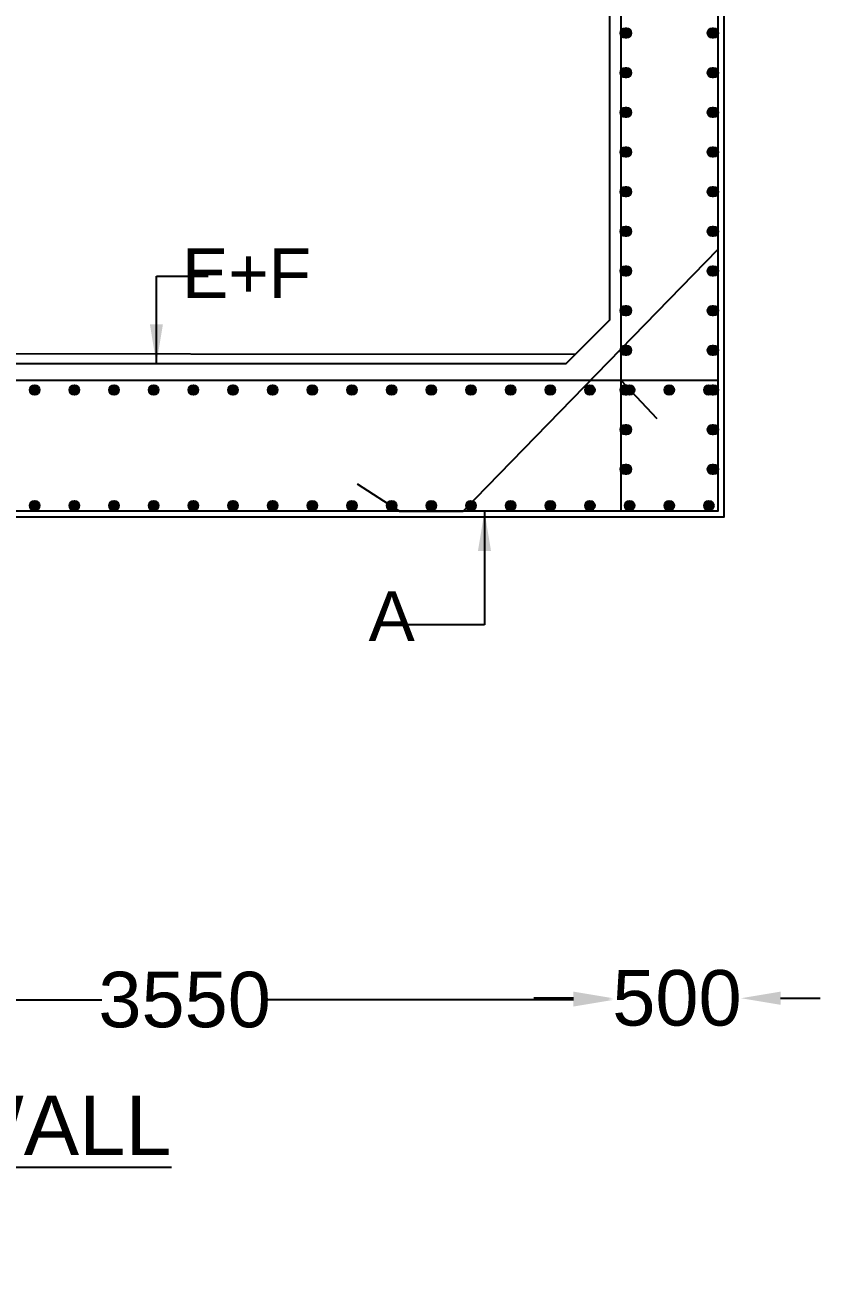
# Model space of a CAD drawing. Header units: millimetres. Extents: x 5124 to 2430164, y 2311 to 45642708.
# Drawn here: x 2350783 to 2354794, y 45629917 to 45636178 of the extents above; entities that cross this region are included whole.
import ezdxf

# ---------------------------------------------------------------- set-up
doc = ezdxf.new("R2010")
doc.units = ezdxf.units.MM
doc.header["$MEASUREMENT"] = 0
for name, color, linetype in [('DIMENSION', 7, 'Continuous'), ('DRAWING', 7, 'Continuous'), ('TEXT', 7, 'Continuous')]:
    doc.layers.add(name, color=color, linetype=linetype)
doc.styles.get("Standard").update_dxf_attribs({"font": 'arial.ttf', "height": 280})
doc.dimstyles.get("Standard").update_dxf_attribs({"dimtxt": 225, "dimasz": 200, "dimexe": 0.18, "dimexo": 0.0625, "dimgap": 0.09, "dimtad": 0, "dimdec": 0, "dimzin": 0, "dimdsep": 46, "dimtxsty": 'Standard', "dimcen": 0.09, "dimse1": 1, "dimse2": 1, "dimadec": 0, "dimazin": 0, "dimtfac": 1, "dimtdec": 0, "dimtofl": 0, "dimtmove": 0, "dimatfit": 3, "dimfxl": 1, "dimtolj": 1, "dimtzin": 0, "dimarcsym": 0})

# ---------------------------------------------------------------- blocks, each defined once
blk = doc.blocks.new('*D89')
at = {"layer": 'Defpoints', "color": 0, "transparency": 16777216}
for p in [(2349428.4, 45631271), (2353750, 45631271), (2353750, 45631260.3)]:
    blk.add_point(p, dxfattribs=at)
at = {"layer": 'DIMENSION', "color": 0, "lineweight": -2, "transparency": 16777216}
for p, q in [((2349628.4, 45631260.3), (2351171.6, 45631260.3)), ((2353550, 45631260.3), (2352006.8, 45631260.3))]:
    blk.add_line(p, q, dxfattribs=at)
at = {"layer": 'DIMENSION', "color": 0, "transparency": 16777216}
for points in [[(2349628.4, 45631293.6), (2349628.4, 45631226.9), (2349428.4, 45631260.3)], [(2353550, 45631293.6), (2353550, 45631226.9), (2353750, 45631260.3)]]:
    blk.add_solid(points, dxfattribs=at)
at = {"layer": 'DIMENSION', "color": 0, "transparency": 16777216, "insert": (2351589.2, 45631260.3), "char_height": 280, "attachment_point": 5}
blk.add_mtext('\\A1;3550', dxfattribs=at)
blk = doc.blocks.new('*D90')
at = {"layer": 'Defpoints', "color": 0, "transparency": 16777216}
for p in [(2353750, 45631260.3), (2354394.5, 45631268.9), (2354394.5, 45631260.3)]:
    blk.add_point(p, dxfattribs=at)
at = {"layer": 'DIMENSION', "color": 0, "lineweight": -2, "transparency": 16777216}
for p, q in [((2353550, 45631268.9), (2353350, 45631268.9)), ((2354594.5, 45631268.9), (2354794.5, 45631268.9))]:
    blk.add_line(p, q, dxfattribs=at)
at = {"layer": 'DIMENSION', "color": 0, "transparency": 16777216}
for points in [[(2353550, 45631302.2), (2353550, 45631235.6), (2353750, 45631268.9)], [(2354594.5, 45631302.2), (2354594.5, 45631235.6), (2354394.5, 45631268.9)]]:
    blk.add_solid(points, dxfattribs=at)
at = {"layer": 'DIMENSION', "color": 0, "transparency": 16777216, "insert": (2354072.2, 45631268.9), "char_height": 280, "attachment_point": 5}
blk.add_mtext('\\A1;500', dxfattribs=at)

msp = doc.modelspace()

# ---------------------------------------------------------------- hatches: boundary and pattern name
at = {"layer": 'DRAWING'}
for points in [[(2353836.2, 45636136.6, 0.973258), (2353787.7, 45636137.9), (2353787.7, 45636135.3, 0.973258)], [(2353836.2, 45636136.6, 1), (2353787.7, 45636136.6, 1)], [(2353837.2, 45636136.6, 0.973258), (2353788.7, 45636137.9), (2353788.7, 45636135.3, 0.973258)], [(2353837.2, 45636136.6, 1), (2353788.7, 45636136.6, 1)], [(2353838.2, 45636136.6, 0.973258), (2353789.7, 45636137.9), (2353789.7, 45636135.3, 0.973258)], [(2353838.2, 45636136.6, 1), (2353789.7, 45636136.6, 1)], [(2353839.2, 45636136.6, 0.973258), (2353790.7, 45636137.9), (2353790.7, 45636135.3, 0.973258)], [(2353839.2, 45636136.6, 1), (2353790.7, 45636136.6, 1)], [(2353840.2, 45636136.6, 0.973258), (2353791.7, 45636137.9), (2353791.7, 45636135.3, 0.973258)], [(2353840.2, 45636136.6, 1), (2353791.7, 45636136.6, 1)], [(2353841.2, 45636136.6, 0.973258), (2353792.7, 45636137.9), (2353792.7, 45636135.3, 0.973258)], [(2353841.2, 45636136.6, 1), (2353792.7, 45636136.6, 1)], [(2354275.6, 45636136.6, 0.973258), (2354227, 45636137.9), (2354227, 45636135.3, 0.973258)], [(2354275.6, 45636136.6, 1), (2354227, 45636136.6, 1)], [(2354276.6, 45636136.6, 0.973258), (2354228, 45636137.9), (2354228, 45636135.3, 0.973258)], [(2354276.6, 45636136.6, 1), (2354228, 45636136.6, 1)], [(2354277.6, 45636136.6, 0.973258), (2354229, 45636137.9), (2354229, 45636135.3, 0.973258)], [(2354277.6, 45636136.6, 1), (2354229, 45636136.6, 1)], [(2354278.6, 45636136.6, 0.973258), (2354230, 45636137.9), (2354230, 45636135.3, 0.973258)], [(2354278.6, 45636136.6, 1), (2354230, 45636136.6, 1)], [(2354279.6, 45636136.6, 0.973258), (2354231, 45636137.9), (2354231, 45636135.3, 0.973258)], [(2354279.6, 45636136.6, 1), (2354231, 45636136.6, 1)], [(2354280.6, 45636136.6, 0.973258), (2354232, 45636137.9), (2354232, 45636135.3, 0.973258)], [(2354280.6, 45636136.6, 1), (2354232, 45636136.6, 1)], [(2353836.2, 45635936.6, 0.973258), (2353787.7, 45635937.9), (2353787.7, 45635935.3, 0.973258)], [(2353836.2, 45635936.6, 1), (2353787.7, 45635936.6, 1)], [(2353837.2, 45635936.6, 0.973258), (2353788.7, 45635937.9), (2353788.7, 45635935.3, 0.973258)], [(2353837.2, 45635936.6, 1), (2353788.7, 45635936.6, 1)], [(2353838.2, 45635936.6, 0.973258), (2353789.7, 45635937.9), (2353789.7, 45635935.3, 0.973258)], [(2353838.2, 45635936.6, 1), (2353789.7, 45635936.6, 1)], [(2353839.2, 45635936.6, 0.973258), (2353790.7, 45635937.9), (2353790.7, 45635935.3, 0.973258)], [(2353839.2, 45635936.6, 1), (2353790.7, 45635936.6, 1)], [(2353840.2, 45635936.6, 0.973258), (2353791.7, 45635937.9), (2353791.7, 45635935.3, 0.973258)], [(2353840.2, 45635936.6, 1), (2353791.7, 45635936.6, 1)], [(2353841.2, 45635936.6, 0.973258), (2353792.7, 45635937.9), (2353792.7, 45635935.3, 0.973258)], [(2353841.2, 45635936.6, 1), (2353792.7, 45635936.6, 1)], [(2354275.6, 45635936.6, 0.973258), (2354227, 45635937.9), (2354227, 45635935.3, 0.973258)], [(2354275.6, 45635936.6, 1), (2354227, 45635936.6, 1)], [(2354276.6, 45635936.6, 0.973258), (2354228, 45635937.9), (2354228, 45635935.3, 0.973258)], [(2354276.6, 45635936.6, 1), (2354228, 45635936.6, 1)], [(2354277.6, 45635936.6, 0.973258), (2354229, 45635937.9), (2354229, 45635935.3, 0.973258)], [(2354277.6, 45635936.6, 1), (2354229, 45635936.6, 1)], [(2354278.6, 45635936.6, 0.973258), (2354230, 45635937.9), (2354230, 45635935.3, 0.973258)], [(2354278.6, 45635936.6, 1), (2354230, 45635936.6, 1)], [(2354279.6, 45635936.6, 0.973258), (2354231, 45635937.9), (2354231, 45635935.3, 0.973258)], [(2354279.6, 45635936.6, 1), (2354231, 45635936.6, 1)], [(2354280.6, 45635936.6, 0.973258), (2354232, 45635937.9), (2354232, 45635935.3, 0.973258)], [(2354280.6, 45635936.6, 1), (2354232, 45635936.6, 1)], [(2353836.2, 45635736.6, 0.973258), (2353787.7, 45635737.9), (2353787.7, 45635735.3, 0.973258)], [(2353836.2, 45635736.6, 1), (2353787.7, 45635736.6, 1)], [(2353837.2, 45635736.6, 0.973258), (2353788.7, 45635737.9), (2353788.7, 45635735.3, 0.973258)], [(2353837.2, 45635736.6, 1), (2353788.7, 45635736.6, 1)], [(2353838.2, 45635736.6, 0.973258), (2353789.7, 45635737.9), (2353789.7, 45635735.3, 0.973258)], [(2353838.2, 45635736.6, 1), (2353789.7, 45635736.6, 1)], [(2353839.2, 45635736.6, 0.973258), (2353790.7, 45635737.9), (2353790.7, 45635735.3, 0.973258)], [(2353839.2, 45635736.6, 1), (2353790.7, 45635736.6, 1)], [(2353840.2, 45635736.6, 0.973258), (2353791.7, 45635737.9), (2353791.7, 45635735.3, 0.973258)], [(2353840.2, 45635736.6, 1), (2353791.7, 45635736.6, 1)], [(2353841.2, 45635736.6, 0.973258), (2353792.7, 45635737.9), (2353792.7, 45635735.3, 0.973258)], [(2353841.2, 45635736.6, 1), (2353792.7, 45635736.6, 1)], [(2354275.6, 45635736.6, 0.973258), (2354227, 45635737.9), (2354227, 45635735.3, 0.973258)], [(2354275.6, 45635736.6, 1), (2354227, 45635736.6, 1)], [(2354276.6, 45635736.6, 0.973258), (2354228, 45635737.9), (2354228, 45635735.3, 0.973258)], [(2354276.6, 45635736.6, 1), (2354228, 45635736.6, 1)], [(2354277.6, 45635736.6, 0.973258), (2354229, 45635737.9), (2354229, 45635735.3, 0.973258)], [(2354277.6, 45635736.6, 1), (2354229, 45635736.6, 1)], [(2354278.6, 45635736.6, 0.973258), (2354230, 45635737.9), (2354230, 45635735.3, 0.973258)], [(2354278.6, 45635736.6, 1), (2354230, 45635736.6, 1)], [(2354279.6, 45635736.6, 0.973258), (2354231, 45635737.9), (2354231, 45635735.3, 0.973258)], [(2354279.6, 45635736.6, 1), (2354231, 45635736.6, 1)], [(2354280.6, 45635736.6, 0.973258), (2354232, 45635737.9), (2354232, 45635735.3, 0.973258)], [(2354280.6, 45635736.6, 1), (2354232, 45635736.6, 1)], [(2353836.2, 45635536.6, 0.973258), (2353787.7, 45635537.9), (2353787.7, 45635535.3, 0.973258)], [(2353836.2, 45635536.6, 1), (2353787.7, 45635536.6, 1)], [(2353837.2, 45635536.6, 0.973258), (2353788.7, 45635537.9), (2353788.7, 45635535.3, 0.973258)], [(2353837.2, 45635536.6, 1), (2353788.7, 45635536.6, 1)], [(2353838.2, 45635536.6, 0.973258), (2353789.7, 45635537.9), (2353789.7, 45635535.3, 0.973258)], [(2353838.2, 45635536.6, 1), (2353789.7, 45635536.6, 1)], [(2353839.2, 45635536.6, 0.973258), (2353790.7, 45635537.9), (2353790.7, 45635535.3, 0.973258)], [(2353839.2, 45635536.6, 1), (2353790.7, 45635536.6, 1)], [(2353840.2, 45635536.6, 0.973258), (2353791.7, 45635537.9), (2353791.7, 45635535.3, 0.973258)], [(2353840.2, 45635536.6, 1), (2353791.7, 45635536.6, 1)], [(2353841.2, 45635536.6, 0.973258), (2353792.7, 45635537.9), (2353792.7, 45635535.3, 0.973258)], [(2353841.2, 45635536.6, 1), (2353792.7, 45635536.6, 1)], [(2354275.6, 45635536.6, 0.973258), (2354227, 45635537.9), (2354227, 45635535.3, 0.973258)], [(2354275.6, 45635536.6, 1), (2354227, 45635536.6, 1)], [(2354276.6, 45635536.6, 0.973258), (2354228, 45635537.9), (2354228, 45635535.3, 0.973258)], [(2354276.6, 45635536.6, 1), (2354228, 45635536.6, 1)], [(2354277.6, 45635536.6, 0.973258), (2354229, 45635537.9), (2354229, 45635535.3, 0.973258)], [(2354277.6, 45635536.6, 1), (2354229, 45635536.6, 1)], [(2354278.6, 45635536.6, 0.973258), (2354230, 45635537.9), (2354230, 45635535.3, 0.973258)], [(2354278.6, 45635536.6, 1), (2354230, 45635536.6, 1)], [(2354279.6, 45635536.6, 0.973258), (2354231, 45635537.9), (2354231, 45635535.3, 0.973258)], [(2354279.6, 45635536.6, 1), (2354231, 45635536.6, 1)], [(2354280.6, 45635536.6, 0.973258), (2354232, 45635537.9), (2354232, 45635535.3, 0.973258)], [(2354280.6, 45635536.6, 1), (2354232, 45635536.6, 1)], [(2353836.2, 45635336.6, 0.973258), (2353787.7, 45635337.9), (2353787.7, 45635335.3, 0.973258)], [(2353836.2, 45635336.6, 1), (2353787.7, 45635336.6, 1)], [(2353837.2, 45635336.6, 0.973258), (2353788.7, 45635337.9), (2353788.7, 45635335.3, 0.973258)], [(2353837.2, 45635336.6, 1), (2353788.7, 45635336.6, 1)], [(2353838.2, 45635336.6, 0.973258), (2353789.7, 45635337.9), (2353789.7, 45635335.3, 0.973258)], [(2353838.2, 45635336.6, 1), (2353789.7, 45635336.6, 1)], [(2353839.2, 45635336.6, 0.973258), (2353790.7, 45635337.9), (2353790.7, 45635335.3, 0.973258)], [(2353839.2, 45635336.6, 1), (2353790.7, 45635336.6, 1)], [(2353840.2, 45635336.6, 0.973258), (2353791.7, 45635337.9), (2353791.7, 45635335.3, 0.973258)], [(2353840.2, 45635336.6, 1), (2353791.7, 45635336.6, 1)], [(2353841.2, 45635336.6, 0.973258), (2353792.7, 45635337.9), (2353792.7, 45635335.3, 0.973258)], [(2353841.2, 45635336.6, 1), (2353792.7, 45635336.6, 1)], [(2354275.6, 45635336.6, 0.973258), (2354227, 45635337.9), (2354227, 45635335.3, 0.973258)], [(2354275.6, 45635336.6, 1), (2354227, 45635336.6, 1)], [(2354276.6, 45635336.6, 0.973258), (2354228, 45635337.9), (2354228, 45635335.3, 0.973258)], [(2354276.6, 45635336.6, 1), (2354228, 45635336.6, 1)], [(2354277.6, 45635336.6, 0.973258), (2354229, 45635337.9), (2354229, 45635335.3, 0.973258)], [(2354277.6, 45635336.6, 1), (2354229, 45635336.6, 1)], [(2354278.6, 45635336.6, 0.973258), (2354230, 45635337.9), (2354230, 45635335.3, 0.973258)], [(2354278.6, 45635336.6, 1), (2354230, 45635336.6, 1)], [(2354279.6, 45635336.6, 0.973258), (2354231, 45635337.9), (2354231, 45635335.3, 0.973258)], [(2354279.6, 45635336.6, 1), (2354231, 45635336.6, 1)], [(2354280.6, 45635336.6, 0.973258), (2354232, 45635337.9), (2354232, 45635335.3, 0.973258)], [(2354280.6, 45635336.6, 1), (2354232, 45635336.6, 1)], [(2353836.2, 45635136.6, 0.973258), (2353787.7, 45635137.9), (2353787.7, 45635135.3, 0.973258)], [(2353836.2, 45635136.6, 1), (2353787.7, 45635136.6, 1)], [(2353837.2, 45635136.6, 0.973258), (2353788.7, 45635137.9), (2353788.7, 45635135.3, 0.973258)], [(2353837.2, 45635136.6, 1), (2353788.7, 45635136.6, 1)], [(2353838.2, 45635136.6, 0.973258), (2353789.7, 45635137.9), (2353789.7, 45635135.3, 0.973258)], [(2353838.2, 45635136.6, 1), (2353789.7, 45635136.6, 1)], [(2353839.2, 45635136.6, 0.973258), (2353790.7, 45635137.9), (2353790.7, 45635135.3, 0.973258)], [(2353839.2, 45635136.6, 1), (2353790.7, 45635136.6, 1)], [(2353840.2, 45635136.6, 0.973258), (2353791.7, 45635137.9), (2353791.7, 45635135.3, 0.973258)], [(2353840.2, 45635136.6, 1), (2353791.7, 45635136.6, 1)], [(2353841.2, 45635136.6, 0.973258), (2353792.7, 45635137.9), (2353792.7, 45635135.3, 0.973258)], [(2353841.2, 45635136.6, 1), (2353792.7, 45635136.6, 1)], [(2354275.6, 45635136.6, 0.973258), (2354227, 45635137.9), (2354227, 45635135.3, 0.973258)], [(2354275.6, 45635136.6, 1), (2354227, 45635136.6, 1)], [(2354276.6, 45635136.6, 0.973258), (2354228, 45635137.9), (2354228, 45635135.3, 0.973258)], [(2354276.6, 45635136.6, 1), (2354228, 45635136.6, 1)], [(2354277.6, 45635136.6, 0.973258), (2354229, 45635137.9), (2354229, 45635135.3, 0.973258)], [(2354277.6, 45635136.6, 1), (2354229, 45635136.6, 1)], [(2354278.6, 45635136.6, 0.973258), (2354230, 45635137.9), (2354230, 45635135.3, 0.973258)], [(2354278.6, 45635136.6, 1), (2354230, 45635136.6, 1)], [(2354279.6, 45635136.6, 0.973258), (2354231, 45635137.9), (2354231, 45635135.3, 0.973258)], [(2354279.6, 45635136.6, 1), (2354231, 45635136.6, 1)], [(2354280.6, 45635136.6, 0.973258), (2354232, 45635137.9), (2354232, 45635135.3, 0.973258)], [(2354280.6, 45635136.6, 1), (2354232, 45635136.6, 1)], [(2353836.2, 45634936.6, 0.973258), (2353787.7, 45634937.9), (2353787.7, 45634935.3, 0.973258)], [(2353836.2, 45634936.6, 1), (2353787.7, 45634936.6, 1)], [(2353837.2, 45634936.6, 0.973258), (2353788.7, 45634937.9), (2353788.7, 45634935.3, 0.973258)], [(2353837.2, 45634936.6, 1), (2353788.7, 45634936.6, 1)], [(2353838.2, 45634936.6, 0.973258), (2353789.7, 45634937.9), (2353789.7, 45634935.3, 0.973258)], [(2353838.2, 45634936.6, 1), (2353789.7, 45634936.6, 1)], [(2353839.2, 45634936.6, 0.973258), (2353790.7, 45634937.9), (2353790.7, 45634935.3, 0.973258)], [(2353839.2, 45634936.6, 1), (2353790.7, 45634936.6, 1)], [(2353840.2, 45634936.6, 0.973258), (2353791.7, 45634937.9), (2353791.7, 45634935.3, 0.973258)], [(2353840.2, 45634936.6, 1), (2353791.7, 45634936.6, 1)], [(2353841.2, 45634936.6, 0.973258), (2353792.7, 45634937.9), (2353792.7, 45634935.3, 0.973258)], [(2353841.2, 45634936.6, 1), (2353792.7, 45634936.6, 1)], [(2354275.6, 45634936.6, 0.973258), (2354227, 45634937.9), (2354227, 45634935.3, 0.973258)], [(2354275.6, 45634936.6, 1), (2354227, 45634936.6, 1)], [(2354276.6, 45634936.6, 0.973258), (2354228, 45634937.9), (2354228, 45634935.3, 0.973258)], [(2354276.6, 45634936.6, 1), (2354228, 45634936.6, 1)], [(2354277.6, 45634936.6, 0.973258), (2354229, 45634937.9), (2354229, 45634935.3, 0.973258)], [(2354277.6, 45634936.6, 1), (2354229, 45634936.6, 1)], [(2354278.6, 45634936.6, 0.973258), (2354230, 45634937.9), (2354230, 45634935.3, 0.973258)], [(2354278.6, 45634936.6, 1), (2354230, 45634936.6, 1)], [(2354279.6, 45634936.6, 0.973258), (2354231, 45634937.9), (2354231, 45634935.3, 0.973258)], [(2354279.6, 45634936.6, 1), (2354231, 45634936.6, 1)], [(2354280.6, 45634936.6, 0.973258), (2354232, 45634937.9), (2354232, 45634935.3, 0.973258)], [(2354280.6, 45634936.6, 1), (2354232, 45634936.6, 1)], [(2353836.2, 45634736.6, 0.973258), (2353787.7, 45634737.9), (2353787.7, 45634735.3, 0.973258)], [(2353836.2, 45634736.6, 1), (2353787.7, 45634736.6, 1)], [(2353837.2, 45634736.6, 0.973258), (2353788.7, 45634737.9), (2353788.7, 45634735.3, 0.973258)], [(2353837.2, 45634736.6, 1), (2353788.7, 45634736.6, 1)], [(2353838.2, 45634736.6, 0.973258), (2353789.7, 45634737.9), (2353789.7, 45634735.3, 0.973258)], [(2353838.2, 45634736.6, 1), (2353789.7, 45634736.6, 1)], [(2353839.2, 45634736.6, 0.973258), (2353790.7, 45634737.9), (2353790.7, 45634735.3, 0.973258)], [(2353839.2, 45634736.6, 1), (2353790.7, 45634736.6, 1)], [(2353840.2, 45634736.6, 0.973258), (2353791.7, 45634737.9), (2353791.7, 45634735.3, 0.973258)], [(2353840.2, 45634736.6, 1), (2353791.7, 45634736.6, 1)], [(2353841.2, 45634736.6, 0.973258), (2353792.7, 45634737.9), (2353792.7, 45634735.3, 0.973258)], [(2353841.2, 45634736.6, 1), (2353792.7, 45634736.6, 1)], [(2354275.6, 45634736.6, 0.973258), (2354227, 45634737.9), (2354227, 45634735.3, 0.973258)], [(2354275.6, 45634736.6, 1), (2354227, 45634736.6, 1)], [(2354276.6, 45634736.6, 0.973258), (2354228, 45634737.9), (2354228, 45634735.3, 0.973258)], [(2354276.6, 45634736.6, 1), (2354228, 45634736.6, 1)], [(2354277.6, 45634736.6, 0.973258), (2354229, 45634737.9), (2354229, 45634735.3, 0.973258)], [(2354277.6, 45634736.6, 1), (2354229, 45634736.6, 1)], [(2354278.6, 45634736.6, 0.973258), (2354230, 45634737.9), (2354230, 45634735.3, 0.973258)], [(2354278.6, 45634736.6, 1), (2354230, 45634736.6, 1)], [(2354279.6, 45634736.6, 0.973258), (2354231, 45634737.9), (2354231, 45634735.3, 0.973258)], [(2354279.6, 45634736.6, 1), (2354231, 45634736.6, 1)], [(2354280.6, 45634736.6, 0.973258), (2354232, 45634737.9), (2354232, 45634735.3, 0.973258)], [(2354280.6, 45634736.6, 1), (2354232, 45634736.6, 1)], [(2353836.2, 45634536.6, 0.973258), (2353787.7, 45634537.9), (2353787.7, 45634535.3, 0.973258)], [(2353836.2, 45634536.6, 1), (2353787.7, 45634536.6, 1)], [(2353837.2, 45634536.6, 0.973258), (2353788.7, 45634537.9), (2353788.7, 45634535.3, 0.973258)], [(2353837.2, 45634536.6, 1), (2353788.7, 45634536.6, 1)], [(2353838.2, 45634536.6, 0.973258), (2353789.7, 45634537.9), (2353789.7, 45634535.3, 0.973258)], [(2353838.2, 45634536.6, 1), (2353789.7, 45634536.6, 1)], [(2353839.2, 45634536.6, 0.973258), (2353790.7, 45634537.9), (2353790.7, 45634535.3, 0.973258)], [(2353839.2, 45634536.6, 1), (2353790.7, 45634536.6, 1)], [(2353840.2, 45634536.6, 0.973258), (2353791.7, 45634537.9), (2353791.7, 45634535.3, 0.973258)], [(2353840.2, 45634536.6, 1), (2353791.7, 45634536.6, 1)], [(2353841.2, 45634536.6, 0.973258), (2353792.7, 45634537.9), (2353792.7, 45634535.3, 0.973258)], [(2353841.2, 45634536.6, 1), (2353792.7, 45634536.6, 1)], [(2354275.6, 45634536.6, 0.973258), (2354227, 45634537.9), (2354227, 45634535.3, 0.973258)], [(2354275.6, 45634536.6, 1), (2354227, 45634536.6, 1)], [(2354276.6, 45634536.6, 0.973258), (2354228, 45634537.9), (2354228, 45634535.3, 0.973258)], [(2354276.6, 45634536.6, 1), (2354228, 45634536.6, 1)], [(2354277.6, 45634536.6, 0.973258), (2354229, 45634537.9), (2354229, 45634535.3, 0.973258)], [(2354277.6, 45634536.6, 1), (2354229, 45634536.6, 1)], [(2354278.6, 45634536.6, 0.973258), (2354230, 45634537.9), (2354230, 45634535.3, 0.973258)], [(2354278.6, 45634536.6, 1), (2354230, 45634536.6, 1)], [(2354279.6, 45634536.6, 0.973258), (2354231, 45634537.9), (2354231, 45634535.3, 0.973258)], [(2354279.6, 45634536.6, 1), (2354231, 45634536.6, 1)], [(2354280.6, 45634536.6, 0.973258), (2354232, 45634537.9), (2354232, 45634535.3, 0.973258)], [(2354280.6, 45634536.6, 1), (2354232, 45634536.6, 1)], [(2350857.4, 45634336.6, 0.973258), (2350808.9, 45634337.9), (2350808.9, 45634335.3, 0.973258)], [(2350857.5, 45634336.6, 0.973258), (2350808.9, 45634337.9), (2350808.9, 45634335.3, 0.973258)], [(2351057.4, 45634336.6, 0.973258), (2351008.9, 45634337.9), (2351008.9, 45634335.3, 0.973258)], [(2351057.5, 45634336.6, 0.973258), (2351008.9, 45634337.9), (2351008.9, 45634335.3, 0.973258)], [(2351257.4, 45634336.6, 0.973258), (2351208.9, 45634337.9), (2351208.9, 45634335.3, 0.973258)], [(2351257.5, 45634336.6, 0.973258), (2351208.9, 45634337.9), (2351208.9, 45634335.3, 0.973258)], [(2351457.4, 45634336.6, 0.973258), (2351408.9, 45634337.9), (2351408.9, 45634335.3, 0.973258)], [(2351457.5, 45634336.6, 0.973258), (2351408.9, 45634337.9), (2351408.9, 45634335.3, 0.973258)], [(2351657.4, 45634336.6, 0.973258), (2351608.9, 45634337.9), (2351608.9, 45634335.3, 0.973258)], [(2351657.5, 45634336.6, 0.973258), (2351608.9, 45634337.9), (2351608.9, 45634335.3, 0.973258)], [(2351857.4, 45634336.6, 0.973258), (2351808.9, 45634337.9), (2351808.9, 45634335.3, 0.973258)], [(2351857.5, 45634336.6, 0.973258), (2351808.9, 45634337.9), (2351808.9, 45634335.3, 0.973258)], [(2352057.4, 45634336.6, 0.973258), (2352008.9, 45634337.9), (2352008.9, 45634335.3, 0.973258)], [(2352057.5, 45634336.6, 0.973258), (2352008.9, 45634337.9), (2352008.9, 45634335.3, 0.973258)], [(2352257.4, 45634336.6, 0.973258), (2352208.9, 45634337.9), (2352208.9, 45634335.3, 0.973258)], [(2352257.5, 45634336.6, 0.973258), (2352208.9, 45634337.9), (2352208.9, 45634335.3, 0.973258)], [(2352457.4, 45634336.6, 0.973258), (2352408.9, 45634337.9), (2352408.9, 45634335.3, 0.973258)], [(2352457.5, 45634336.6, 0.973258), (2352408.9, 45634337.9), (2352408.9, 45634335.3, 0.973258)], [(2352657.4, 45634336.6, 0.973258), (2352608.9, 45634337.9), (2352608.9, 45634335.3, 0.973258)], [(2352657.5, 45634336.6, 0.973258), (2352608.9, 45634337.9), (2352608.9, 45634335.3, 0.973258)], [(2352857.4, 45634336.6, 0.973258), (2352808.9, 45634337.9), (2352808.9, 45634335.3, 0.973258)], [(2352857.5, 45634336.6, 0.973258), (2352808.9, 45634337.9), (2352808.9, 45634335.3, 0.973258)], [(2353057.4, 45634336.6, 0.973258), (2353008.9, 45634337.9), (2353008.9, 45634335.3, 0.973258)], [(2353057.5, 45634336.6, 0.973258), (2353008.9, 45634337.9), (2353008.9, 45634335.3, 0.973258)], [(2353257.4, 45634336.6, 0.973258), (2353208.9, 45634337.9), (2353208.9, 45634335.3, 0.973258)], [(2353257.5, 45634336.6, 0.973258), (2353208.9, 45634337.9), (2353208.9, 45634335.3, 0.973258)], [(2353457.4, 45634336.6, 0.973258), (2353408.9, 45634337.9), (2353408.9, 45634335.3, 0.973258)], [(2353457.5, 45634336.6, 0.973258), (2353408.9, 45634337.9), (2353408.9, 45634335.3, 0.973258)], [(2353657.4, 45634336.6, 0.973258), (2353608.9, 45634337.9), (2353608.9, 45634335.3, 0.973258)], [(2353657.5, 45634336.6, 0.973258), (2353608.9, 45634337.9), (2353608.9, 45634335.3, 0.973258)], [(2353836.2, 45634336.6, 0.973258), (2353787.7, 45634337.9), (2353787.7, 45634335.3, 0.973258)], [(2353836.2, 45634336.6, 1), (2353787.7, 45634336.6, 1)], [(2353837.2, 45634336.6, 0.973258), (2353788.7, 45634337.9), (2353788.7, 45634335.3, 0.973258)], [(2353837.2, 45634336.6, 1), (2353788.7, 45634336.6, 1)], [(2353838.2, 45634336.6, 0.973258), (2353789.7, 45634337.9), (2353789.7, 45634335.3, 0.973258)], [(2353838.2, 45634336.6, 1), (2353789.7, 45634336.6, 1)], [(2353839.2, 45634336.6, 0.973258), (2353790.7, 45634337.9), (2353790.7, 45634335.3, 0.973258)], [(2353839.2, 45634336.6, 1), (2353790.7, 45634336.6, 1)], [(2353840.2, 45634336.6, 0.973258), (2353791.7, 45634337.9), (2353791.7, 45634335.3, 0.973258)], [(2353840.2, 45634336.6, 1), (2353791.7, 45634336.6, 1)], [(2353841.2, 45634336.6, 0.973258), (2353792.7, 45634337.9), (2353792.7, 45634335.3, 0.973258)], [(2353841.2, 45634336.6, 1), (2353792.7, 45634336.6, 1)], [(2353857.4, 45634336.6, 0.973258), (2353808.9, 45634337.9), (2353808.9, 45634335.3, 0.973258)], [(2353857.5, 45634336.6, 0.973258), (2353808.9, 45634337.9), (2353808.9, 45634335.3, 0.973258)], [(2354057.4, 45634336.6, 0.973258), (2354008.9, 45634337.9), (2354008.9, 45634335.3, 0.973258)], [(2354057.5, 45634336.6, 0.973258), (2354008.9, 45634337.9), (2354008.9, 45634335.3, 0.973258)], [(2354257.4, 45634336.6, 0.973258), (2354208.9, 45634337.9), (2354208.9, 45634335.3, 0.973258)], [(2354257.5, 45634336.6, 0.973258), (2354208.9, 45634337.9), (2354208.9, 45634335.3, 0.973258)], [(2354275.6, 45634336.6, 0.973258), (2354227, 45634337.9), (2354227, 45634335.3, 0.973258)], [(2354275.6, 45634336.6, 1), (2354227, 45634336.6, 1)], [(2354276.6, 45634336.6, 0.973258), (2354228, 45634337.9), (2354228, 45634335.3, 0.973258)], [(2354276.6, 45634336.6, 1), (2354228, 45634336.6, 1)], [(2354277.6, 45634336.6, 0.973258), (2354229, 45634337.9), (2354229, 45634335.3, 0.973258)], [(2354277.6, 45634336.6, 1), (2354229, 45634336.6, 1)], [(2354278.6, 45634336.6, 0.973258), (2354230, 45634337.9), (2354230, 45634335.3, 0.973258)], [(2354278.6, 45634336.6, 1), (2354230, 45634336.6, 1)], [(2354279.6, 45634336.6, 0.973258), (2354231, 45634337.9), (2354231, 45634335.3, 0.973258)], [(2354279.6, 45634336.6, 1), (2354231, 45634336.6, 1)], [(2354280.6, 45634336.6, 0.973258), (2354232, 45634337.9), (2354232, 45634335.3, 0.973258)], [(2354280.6, 45634336.6, 1), (2354232, 45634336.6, 1)], [(2353836.2, 45634136.6, 0.973258), (2353787.7, 45634137.9), (2353787.7, 45634135.3, 0.973258)], [(2353836.2, 45634136.6, 1), (2353787.7, 45634136.6, 1)], [(2353837.2, 45634136.6, 0.973258), (2353788.7, 45634137.9), (2353788.7, 45634135.3, 0.973258)], [(2353837.2, 45634136.6, 1), (2353788.7, 45634136.6, 1)], [(2353838.2, 45634136.6, 0.973258), (2353789.7, 45634137.9), (2353789.7, 45634135.3, 0.973258)], [(2353838.2, 45634136.6, 1), (2353789.7, 45634136.6, 1)], [(2353839.2, 45634136.6, 0.973258), (2353790.7, 45634137.9), (2353790.7, 45634135.3, 0.973258)], [(2353839.2, 45634136.6, 1), (2353790.7, 45634136.6, 1)], [(2353840.2, 45634136.6, 0.973258), (2353791.7, 45634137.9), (2353791.7, 45634135.3, 0.973258)], [(2353840.2, 45634136.6, 1), (2353791.7, 45634136.6, 1)], [(2353841.2, 45634136.6, 0.973258), (2353792.7, 45634137.9), (2353792.7, 45634135.3, 0.973258)], [(2353841.2, 45634136.6, 1), (2353792.7, 45634136.6, 1)], [(2354275.6, 45634136.6, 0.973258), (2354227, 45634137.9), (2354227, 45634135.3, 0.973258)], [(2354275.6, 45634136.6, 1), (2354227, 45634136.6, 1)], [(2354276.6, 45634136.6, 0.973258), (2354228, 45634137.9), (2354228, 45634135.3, 0.973258)], [(2354276.6, 45634136.6, 1), (2354228, 45634136.6, 1)], [(2354277.6, 45634136.6, 0.973258), (2354229, 45634137.9), (2354229, 45634135.3, 0.973258)], [(2354277.6, 45634136.6, 1), (2354229, 45634136.6, 1)], [(2354278.6, 45634136.6, 0.973258), (2354230, 45634137.9), (2354230, 45634135.3, 0.973258)], [(2354278.6, 45634136.6, 1), (2354230, 45634136.6, 1)], [(2354279.6, 45634136.6, 0.973258), (2354231, 45634137.9), (2354231, 45634135.3, 0.973258)], [(2354279.6, 45634136.6, 1), (2354231, 45634136.6, 1)], [(2354280.6, 45634136.6, 0.973258), (2354232, 45634137.9), (2354232, 45634135.3, 0.973258)], [(2354280.6, 45634136.6, 1), (2354232, 45634136.6, 1)], [(2353836.2, 45633936.6, 0.973258), (2353787.7, 45633937.9), (2353787.7, 45633935.3, 0.973258)], [(2353836.2, 45633936.6, 1), (2353787.7, 45633936.6, 1)], [(2353837.2, 45633936.6, 0.973258), (2353788.7, 45633937.9), (2353788.7, 45633935.3, 0.973258)], [(2353837.2, 45633936.6, 1), (2353788.7, 45633936.6, 1)], [(2353838.2, 45633936.6, 0.973258), (2353789.7, 45633937.9), (2353789.7, 45633935.3, 0.973258)], [(2353838.2, 45633936.6, 1), (2353789.7, 45633936.6, 1)], [(2353839.2, 45633936.6, 0.973258), (2353790.7, 45633937.9), (2353790.7, 45633935.3, 0.973258)], [(2353839.2, 45633936.6, 1), (2353790.7, 45633936.6, 1)], [(2353840.2, 45633936.6, 0.973258), (2353791.7, 45633937.9), (2353791.7, 45633935.3, 0.973258)], [(2353840.2, 45633936.6, 1), (2353791.7, 45633936.6, 1)], [(2353841.2, 45633936.6, 0.973258), (2353792.7, 45633937.9), (2353792.7, 45633935.3, 0.973258)], [(2353841.2, 45633936.6, 1), (2353792.7, 45633936.6, 1)], [(2354275.6, 45633936.6, 0.973258), (2354227, 45633937.9), (2354227, 45633935.3, 0.973258)], [(2354275.6, 45633936.6, 1), (2354227, 45633936.6, 1)], [(2354276.6, 45633936.6, 0.973258), (2354228, 45633937.9), (2354228, 45633935.3, 0.973258)], [(2354276.6, 45633936.6, 1), (2354228, 45633936.6, 1)], [(2354277.6, 45633936.6, 0.973258), (2354229, 45633937.9), (2354229, 45633935.3, 0.973258)], [(2354277.6, 45633936.6, 1), (2354229, 45633936.6, 1)], [(2354278.6, 45633936.6, 0.973258), (2354230, 45633937.9), (2354230, 45633935.3, 0.973258)], [(2354278.6, 45633936.6, 1), (2354230, 45633936.6, 1)], [(2354279.6, 45633936.6, 0.973258), (2354231, 45633937.9), (2354231, 45633935.3, 0.973258)], [(2354279.6, 45633936.6, 1), (2354231, 45633936.6, 1)], [(2354280.6, 45633936.6, 0.973258), (2354232, 45633937.9), (2354232, 45633935.3, 0.973258)], [(2354280.6, 45633936.6, 1), (2354232, 45633936.6, 1)], [(2350857.4, 45633753.1, 0.973258), (2350808.9, 45633754.4), (2350808.9, 45633751.8, 0.973258)], [(2350857.5, 45633753.1, 1), (2350808.9, 45633753.1, 1)], [(2351057.4, 45633753.1, 0.973258), (2351008.9, 45633754.4), (2351008.9, 45633751.8, 0.973258)], [(2351057.5, 45633753.1, 1), (2351008.9, 45633753.1, 1)], [(2351257.4, 45633753.1, 0.973258), (2351208.9, 45633754.4), (2351208.9, 45633751.8, 0.973258)], [(2351257.5, 45633753.1, 1), (2351208.9, 45633753.1, 1)], [(2351457.4, 45633753.1, 0.973258), (2351408.9, 45633754.4), (2351408.9, 45633751.8, 0.973258)], [(2351457.5, 45633753.1, 1), (2351408.9, 45633753.1, 1)], [(2351657.4, 45633753.1, 0.973258), (2351608.9, 45633754.4), (2351608.9, 45633751.8, 0.973258)], [(2351657.5, 45633753.1, 1), (2351608.9, 45633753.1, 1)], [(2351857.4, 45633753.1, 0.973258), (2351808.9, 45633754.4), (2351808.9, 45633751.8, 0.973258)], [(2351857.5, 45633753.1, 1), (2351808.9, 45633753.1, 1)], [(2352057.4, 45633753.1, 0.973258), (2352008.9, 45633754.4), (2352008.9, 45633751.8, 0.973258)], [(2352057.5, 45633753.1, 1), (2352008.9, 45633753.1, 1)], [(2352257.4, 45633753.1, 0.973258), (2352208.9, 45633754.4), (2352208.9, 45633751.8, 0.973258)], [(2352257.5, 45633753.1, 1), (2352208.9, 45633753.1, 1)], [(2352457.4, 45633753.1, 0.973258), (2352408.9, 45633754.4), (2352408.9, 45633751.8, 0.973258)], [(2352457.5, 45633753.1, 1), (2352408.9, 45633753.1, 1)], [(2352657.4, 45633753.1, 0.973258), (2352608.9, 45633754.4), (2352608.9, 45633751.8, 0.973258)], [(2352657.5, 45633753.1, 1), (2352608.9, 45633753.1, 1)], [(2352857.4, 45633753.1, 0.973258), (2352808.9, 45633754.4), (2352808.9, 45633751.8, 0.973258)], [(2352857.5, 45633753.1, 1), (2352808.9, 45633753.1, 1)], [(2353057.4, 45633753.1, 0.973258), (2353008.9, 45633754.4), (2353008.9, 45633751.8, 0.973258)], [(2353057.5, 45633753.1, 1), (2353008.9, 45633753.1, 1)], [(2353257.4, 45633753.1, 0.973258), (2353208.9, 45633754.4), (2353208.9, 45633751.8, 0.973258)], [(2353257.5, 45633753.1, 1), (2353208.9, 45633753.1, 1)], [(2353457.4, 45633753.1, 0.973258), (2353408.9, 45633754.4), (2353408.9, 45633751.8, 0.973258)], [(2353457.5, 45633753.1, 1), (2353408.9, 45633753.1, 1)], [(2353657.4, 45633753.1, 0.973258), (2353608.9, 45633754.4), (2353608.9, 45633751.8, 0.973258)], [(2353657.5, 45633753.1, 1), (2353608.9, 45633753.1, 1)], [(2353857.4, 45633753.1, 0.973258), (2353808.9, 45633754.4), (2353808.9, 45633751.8, 0.973258)], [(2353857.5, 45633753.1, 1), (2353808.9, 45633753.1, 1)], [(2354057.4, 45633753.1, 0.973258), (2354008.9, 45633754.4), (2354008.9, 45633751.8, 0.973258)], [(2354057.5, 45633753.1, 1), (2354008.9, 45633753.1, 1)], [(2354257.4, 45633753.1, 0.973258), (2354208.9, 45633754.4), (2354208.9, 45633751.8, 0.973258)], [(2354257.5, 45633753.1, 1), (2354208.9, 45633753.1, 1)]]:
    msp.add_hatch(color=256, dxfattribs=at).paths.add_polyline_path(points)

# ---------------------------------------------------------------- linework, layer by layer
for points in [[(2330308.7, 45639963.2), (2354308.1, 45639963.2), (2354308.1, 45633695), (2330308.7, 45633695)], [(2330338.5, 45639933.4), (2354278.3, 45639933.4), (2354278.3, 45633724.8), (2330338.5, 45633724.8)], [(2349729.6, 45639256.6), (2353511.2, 45639256.6), (2353731.5, 45639036.3), (2353731.5, 45634688.1), (2353511.2, 45634467.8), (2349729.6, 45634467.8), (2349509.4, 45634688.1), (2349509.4, 45639036.3)]]:
    msp.add_lwpolyline(points, close=True, dxfattribs=at)
for points in [[(2353789.7, 45639933.4), (2353789.7, 45633724.8)], [(2352459.8, 45633862.8), (2352673.1, 45633724.8), (2352994.5, 45633724.8), (2354278.3, 45635044.2), (2354278.3, 45635044.2)], [(2349676.3, 45634521.2), (2353560.4, 45634517.1)], [(2330338.5, 45634385.9), (2354278.3, 45634385.9)], [(2353789.7, 45634385.9), (2353970.3, 45634192.3)]]:
    msp.add_lwpolyline(points, dxfattribs=at)
for centre in [(2353811.9, 45636136.6), (2353811.9, 45636136.6), (2353812.9, 45636136.6), (2353812.9, 45636136.6), (2353813.9, 45636136.6), (2353813.9, 45636136.6), (2353814.9, 45636136.6), (2353814.9, 45636136.6), (2353815.9, 45636136.6), (2353815.9, 45636136.6), (2353816.9, 45636136.6), (2353816.9, 45636136.6), (2354251.3, 45636136.6), (2354251.3, 45636136.6), (2354252.3, 45636136.6), (2354252.3, 45636136.6), (2354253.3, 45636136.6), (2354253.3, 45636136.6), (2354254.3, 45636136.6), (2354254.3, 45636136.6), (2354255.3, 45636136.6), (2354255.3, 45636136.6), (2354256.3, 45636136.6), (2354256.3, 45636136.6), (2353811.9, 45635936.6), (2353811.9, 45635936.6), (2353812.9, 45635936.6), (2353812.9, 45635936.6), (2353813.9, 45635936.6), (2353813.9, 45635936.6), (2353814.9, 45635936.6), (2353814.9, 45635936.6), (2353815.9, 45635936.6), (2353815.9, 45635936.6), (2353816.9, 45635936.6), (2353816.9, 45635936.6), (2354251.3, 45635936.6), (2354251.3, 45635936.6), (2354252.3, 45635936.6), (2354252.3, 45635936.6), (2354253.3, 45635936.6), (2354253.3, 45635936.6), (2354254.3, 45635936.6), (2354254.3, 45635936.6), (2354255.3, 45635936.6), (2354255.3, 45635936.6), (2354256.3, 45635936.6), (2354256.3, 45635936.6), (2353811.9, 45635736.6), (2353811.9, 45635736.6), (2353812.9, 45635736.6), (2353812.9, 45635736.6), (2353813.9, 45635736.6), (2353813.9, 45635736.6), (2353814.9, 45635736.6), (2353814.9, 45635736.6), (2353815.9, 45635736.6), (2353815.9, 45635736.6), (2353816.9, 45635736.6), (2353816.9, 45635736.6), (2354251.3, 45635736.6), (2354251.3, 45635736.6), (2354252.3, 45635736.6), (2354252.3, 45635736.6), (2354253.3, 45635736.6), (2354253.3, 45635736.6), (2354254.3, 45635736.6), (2354254.3, 45635736.6), (2354255.3, 45635736.6), (2354255.3, 45635736.6), (2354256.3, 45635736.6), (2354256.3, 45635736.6), (2353811.9, 45635536.6), (2353811.9, 45635536.6), (2353812.9, 45635536.6), (2353812.9, 45635536.6), (2353813.9, 45635536.6), (2353813.9, 45635536.6), (2353814.9, 45635536.6), (2353814.9, 45635536.6), (2353815.9, 45635536.6), (2353815.9, 45635536.6), (2353816.9, 45635536.6), (2353816.9, 45635536.6), (2354251.3, 45635536.6), (2354251.3, 45635536.6), (2354252.3, 45635536.6), (2354252.3, 45635536.6), (2354253.3, 45635536.6), (2354253.3, 45635536.6), (2354254.3, 45635536.6), (2354254.3, 45635536.6), (2354255.3, 45635536.6), (2354255.3, 45635536.6), (2354256.3, 45635536.6), (2354256.3, 45635536.6), (2353811.9, 45635336.6), (2353811.9, 45635336.6), (2353812.9, 45635336.6), (2353812.9, 45635336.6), (2353813.9, 45635336.6), (2353813.9, 45635336.6), (2353814.9, 45635336.6), (2353814.9, 45635336.6), (2353815.9, 45635336.6), (2353815.9, 45635336.6), (2353816.9, 45635336.6), (2353816.9, 45635336.6), (2354251.3, 45635336.6), (2354251.3, 45635336.6), (2354252.3, 45635336.6), (2354252.3, 45635336.6), (2354253.3, 45635336.6), (2354253.3, 45635336.6), (2354254.3, 45635336.6), (2354254.3, 45635336.6), (2354255.3, 45635336.6), (2354255.3, 45635336.6), (2354256.3, 45635336.6), (2354256.3, 45635336.6), (2353811.9, 45635136.6), (2353811.9, 45635136.6), (2353812.9, 45635136.6), (2353812.9, 45635136.6), (2353813.9, 45635136.6), (2353813.9, 45635136.6), (2353814.9, 45635136.6), (2353814.9, 45635136.6), (2353815.9, 45635136.6), (2353815.9, 45635136.6), (2353816.9, 45635136.6), (2353816.9, 45635136.6), (2354251.3, 45635136.6), (2354251.3, 45635136.6), (2354252.3, 45635136.6), (2354252.3, 45635136.6), (2354253.3, 45635136.6), (2354253.3, 45635136.6), (2354254.3, 45635136.6), (2354254.3, 45635136.6), (2354255.3, 45635136.6), (2354255.3, 45635136.6), (2354256.3, 45635136.6), (2354256.3, 45635136.6), (2353811.9, 45634936.6), (2353811.9, 45634936.6), (2353812.9, 45634936.6), (2353812.9, 45634936.6), (2353813.9, 45634936.6), (2353813.9, 45634936.6), (2353814.9, 45634936.6), (2353814.9, 45634936.6), (2353815.9, 45634936.6), (2353815.9, 45634936.6), (2353816.9, 45634936.6), (2353816.9, 45634936.6), (2354251.3, 45634936.6), (2354251.3, 45634936.6), (2354252.3, 45634936.6), (2354252.3, 45634936.6), (2354253.3, 45634936.6), (2354253.3, 45634936.6), (2354254.3, 45634936.6), (2354254.3, 45634936.6), (2354255.3, 45634936.6), (2354255.3, 45634936.6), (2354256.3, 45634936.6), (2354256.3, 45634936.6), (2353811.9, 45634736.6), (2353811.9, 45634736.6), (2353812.9, 45634736.6), (2353812.9, 45634736.6), (2353813.9, 45634736.6), (2353813.9, 45634736.6), (2353814.9, 45634736.6), (2353814.9, 45634736.6), (2353815.9, 45634736.6), (2353815.9, 45634736.6), (2353816.9, 45634736.6), (2353816.9, 45634736.6), (2354251.3, 45634736.6), (2354251.3, 45634736.6), (2354252.3, 45634736.6), (2354252.3, 45634736.6), (2354253.3, 45634736.6), (2354253.3, 45634736.6), (2354254.3, 45634736.6), (2354254.3, 45634736.6), (2354255.3, 45634736.6), (2354255.3, 45634736.6), (2354256.3, 45634736.6), (2354256.3, 45634736.6), (2353811.9, 45634536.6), (2353811.9, 45634536.6), (2353812.9, 45634536.6), (2353812.9, 45634536.6), (2353813.9, 45634536.6), (2353813.9, 45634536.6), (2353814.9, 45634536.6), (2353814.9, 45634536.6), (2353815.9, 45634536.6), (2353815.9, 45634536.6), (2353816.9, 45634536.6), (2353816.9, 45634536.6), (2354251.3, 45634536.6), (2354251.3, 45634536.6), (2354252.3, 45634536.6), (2354252.3, 45634536.6), (2354253.3, 45634536.6), (2354253.3, 45634536.6), (2354254.3, 45634536.6), (2354254.3, 45634536.6), (2354255.3, 45634536.6), (2354255.3, 45634536.6), (2354256.3, 45634536.6), (2354256.3, 45634536.6), (2350833.1, 45634336.6), (2350833.2, 45634336.6), (2351033.1, 45634336.6), (2351033.2, 45634336.6), (2351233.1, 45634336.6), (2351233.2, 45634336.6), (2351433.1, 45634336.6), (2351433.2, 45634336.6), (2351633.1, 45634336.6), (2351633.2, 45634336.6), (2351833.1, 45634336.6), (2351833.2, 45634336.6), (2352033.1, 45634336.6), (2352033.2, 45634336.6), (2352233.1, 45634336.6), (2352233.2, 45634336.6), (2352433.1, 45634336.6), (2352433.2, 45634336.6), (2352633.1, 45634336.6), (2352633.2, 45634336.6), (2352833.1, 45634336.6), (2352833.2, 45634336.6), (2353033.1, 45634336.6), (2353033.2, 45634336.6), (2353233.1, 45634336.6), (2353233.2, 45634336.6), (2353433.1, 45634336.6), (2353433.2, 45634336.6), (2353633.1, 45634336.6), (2353633.2, 45634336.6), (2353811.9, 45634336.6), (2353811.9, 45634336.6), (2353812.9, 45634336.6), (2353812.9, 45634336.6), (2353813.9, 45634336.6), (2353813.9, 45634336.6), (2353814.9, 45634336.6), (2353814.9, 45634336.6), (2353815.9, 45634336.6), (2353815.9, 45634336.6), (2353816.9, 45634336.6), (2353816.9, 45634336.6), (2353833.1, 45634336.6), (2353833.2, 45634336.6), (2354033.1, 45634336.6), (2354033.2, 45634336.6), (2354233.1, 45634336.6), (2354233.2, 45634336.6), (2354251.3, 45634336.6), (2354251.3, 45634336.6), (2354252.3, 45634336.6), (2354252.3, 45634336.6), (2354253.3, 45634336.6), (2354253.3, 45634336.6), (2354254.3, 45634336.6), (2354254.3, 45634336.6), (2354255.3, 45634336.6), (2354255.3, 45634336.6), (2354256.3, 45634336.6), (2354256.3, 45634336.6), (2353811.9, 45634136.6), (2353811.9, 45634136.6), (2353812.9, 45634136.6), (2353812.9, 45634136.6), (2353813.9, 45634136.6), (2353813.9, 45634136.6), (2353814.9, 45634136.6), (2353814.9, 45634136.6), (2353815.9, 45634136.6), (2353815.9, 45634136.6), (2353816.9, 45634136.6), (2353816.9, 45634136.6), (2354251.3, 45634136.6), (2354251.3, 45634136.6), (2354252.3, 45634136.6), (2354252.3, 45634136.6), (2354253.3, 45634136.6), (2354253.3, 45634136.6), (2354254.3, 45634136.6), (2354254.3, 45634136.6), (2354255.3, 45634136.6), (2354255.3, 45634136.6), (2354256.3, 45634136.6), (2354256.3, 45634136.6), (2353811.9, 45633936.6), (2353811.9, 45633936.6), (2353812.9, 45633936.6), (2353812.9, 45633936.6), (2353813.9, 45633936.6), (2353813.9, 45633936.6), (2353814.9, 45633936.6), (2353814.9, 45633936.6), (2353815.9, 45633936.6), (2353815.9, 45633936.6), (2353816.9, 45633936.6), (2353816.9, 45633936.6), (2354251.3, 45633936.6), (2354251.3, 45633936.6), (2354252.3, 45633936.6), (2354252.3, 45633936.6), (2354253.3, 45633936.6), (2354253.3, 45633936.6), (2354254.3, 45633936.6), (2354254.3, 45633936.6), (2354255.3, 45633936.6), (2354255.3, 45633936.6), (2354256.3, 45633936.6), (2354256.3, 45633936.6), (2350833.1, 45633753.1), (2350833.2, 45633753.1), (2351033.1, 45633753.1), (2351033.2, 45633753.1), (2351233.1, 45633753.1), (2351233.2, 45633753.1), (2351433.1, 45633753.1), (2351433.2, 45633753.1), (2351633.1, 45633753.1), (2351633.2, 45633753.1), (2351833.1, 45633753.1), (2351833.2, 45633753.1), (2352033.1, 45633753.1), (2352033.2, 45633753.1), (2352233.1, 45633753.1), (2352233.2, 45633753.1), (2352433.1, 45633753.1), (2352433.2, 45633753.1), (2352633.1, 45633753.1), (2352633.2, 45633753.1), (2352833.1, 45633753.1), (2352833.2, 45633753.1), (2353033.1, 45633753.1), (2353033.2, 45633753.1), (2353233.1, 45633753.1), (2353233.2, 45633753.1), (2353433.1, 45633753.1), (2353433.2, 45633753.1), (2353633.1, 45633753.1), (2353633.2, 45633753.1), (2353833.1, 45633753.1), (2353833.2, 45633753.1), (2354033.1, 45633753.1), (2354033.2, 45633753.1), (2354233.1, 45633753.1), (2354233.2, 45633753.1)]:
    msp.add_circle(centre, 24.3, dxfattribs=at)

# ---------------------------------------------------------------- texts
at = {"layer": 'TEXT', "attachment_point": 1}
for s, insert, char_height, width in [('\\pi-185.23;E+F', (2351761.4, 45635050.6), 250, 236.129), ('\\pi1.3353;A', (2352515.7, 45633320.8), 250, 236.129), ('\\pi324.06;{\\LREINFORCEMENT DETAILS OF MIDDLE BOX UNDER INSPECTION PATH SIDE WALL \\P\\pi7969.1;ZONE-1}', (2334411.8, 45630777.6), 300, 17389.799)]:
    msp.add_mtext(s, dxfattribs=dict(at, insert=insert, char_height=char_height, width=width))

# ---------------------------------------------------------------- dimensions: what is measured, and where the dimension line sits
at = {"layer": 'DIMENSION'}
for base, p1, p2, text, picture, middle in [((2353750, 45631260.3), (2349428.4, 45631271), (2353750, 45631271), '3550', '*D89', (2351589.2, 45631260.3)), ((2354394.5, 45631268.9), (2353750, 45631260.3), (2354394.5, 45631260.3), '500', '*D90', (2354072.2, 45631268.9))]:
    dim = msp.add_linear_dim(base=base, p1=p1, p2=p2, text=text, dimstyle='Standard', override={"dimfxl": 2000}, dxfattribs=at)
    dim.commit()
    dim.dimension.update_dxf_attribs({"geometry": picture, "text_midpoint": middle})

# ---------------------------------------------------------------- leaders
at = {"layer": 'DRAWING'}
for points in [[(2351446.8, 45634467.8), (2351446.8, 45634910.2), (2351708.4, 45634910.2)], [(2353101.5, 45633724.8), (2353101.5, 45633152.8), (2352660.7, 45633152.8)]]:
    msp.add_leader(points, dimstyle='Standard', override={"dimgap": 0.09, "dimtad": 0, "dimfxl": 2000}, dxfattribs=at)

doc.saveas('drawing.dxf')
